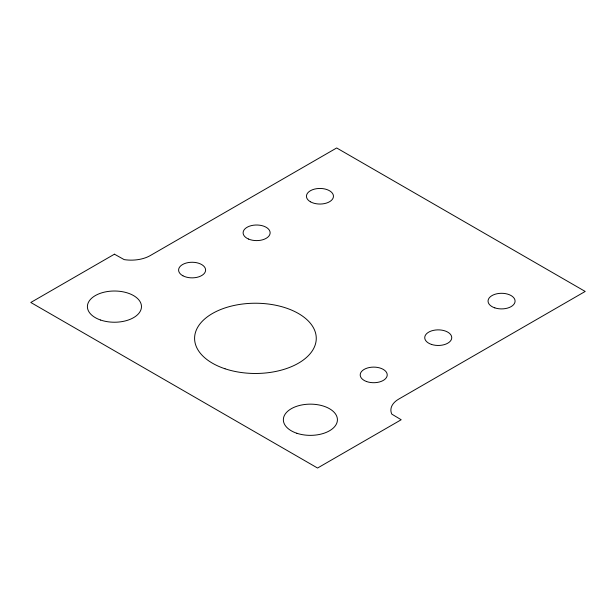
<?xml version="1.0" encoding="UTF-8"?>
<svg xmlns="http://www.w3.org/2000/svg" width="616" height="616" viewBox="0 0 616 616"><rect width="100%" height="100%" fill="white"/><g stroke="black" fill="none" stroke-linecap="round" stroke-linejoin="round"><path stroke-width="0.92" d="M114.437 254.192L30.8 302.479L317.556 468.037L401.193 419.75L391.807 414.137A27.035 15.608 0 0 1 398.806 399.06L585.2 291.445L336.675 147.963L150.281 255.571A27.035 15.608 0 0 1 124.17 259.613L114.437 254.192M494.802 307.861A13.521 7.808 0 0 0 515.084 301.101A13.521 7.808 0 0 0 494.802 294.34A13.521 7.808 0 0 0 494.802 307.861M431.477 344.421A13.521 7.808 0 0 0 451.751 337.66A13.521 7.808 0 0 0 431.477 330.908A13.521 7.808 0 0 0 431.477 344.421M366.62 381.558A13.521 7.808 0 0 0 387.225 375.136A13.521 7.808 0 0 0 367.298 368.045A13.521 7.808 0 0 0 366.62 381.558M182.898 275.775A13.521 7.808 0 0 0 205.274 271.802A13.521 7.808 0 0 0 188.134 262.601A13.521 7.808 0 0 0 182.898 275.775M248.448 239.023A13.521 7.808 0 0 0 270.031 233.787A13.521 7.808 0 0 0 251.39 225.61A13.521 7.808 0 0 0 248.448 239.023M100.631 320.043A27.035 15.608 0 0 0 141.472 306.814A27.035 15.608 0 0 0 101.216 293.008A27.035 15.608 0 0 0 100.631 320.043M296.874 433.271A27.035 15.608 0 0 0 337.422 419.75A27.035 15.608 0 0 0 296.874 406.237A27.035 15.608 0 0 0 296.874 433.271M310.387 201.763A13.521 7.808 0 0 0 333.002 198.267A13.521 7.808 0 0 0 316.447 188.712A13.521 7.808 0 0 0 310.387 201.763M225.009 368.768A60.83 35.12 0 0 0 316.262 338.353A60.83 35.12 0 0 0 225.009 307.938A60.83 35.12 0 0 0 225.009 368.768"/></g></svg>
